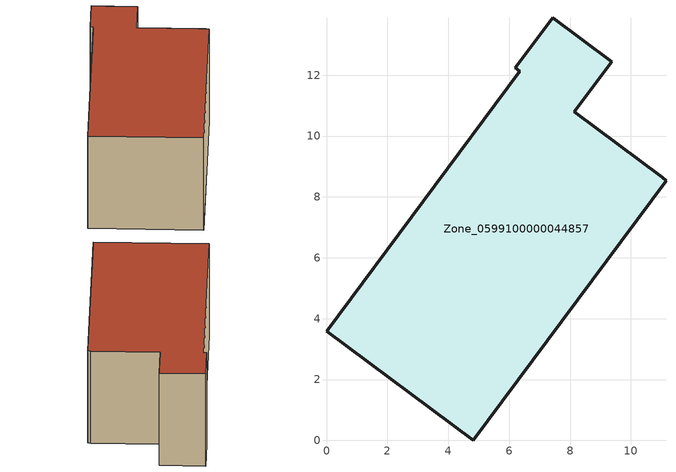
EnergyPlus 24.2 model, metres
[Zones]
Zone_0599100000044857
 floor ground (C_G): 11.03,8.65 11.15,8.53 4.82,0 0,3.58 6.34,12.13 6.2,12.24 7.43,13.89 9.37,12.44 8.14,10.8 z1.26
 wall outside (C_F): 11.15,8.53 11.03,8.65 8.14,10.8 9.37,12.44 7.43,13.89 6.2,12.24 6.34,12.13 0,3.58 4.82,0 11.15,8.53 z1.26:6.89
 roof outside (C_R): 7.43,13.89 6.2,12.24 6.34,12.13 0,3.58 4.82,0 11.15,8.53 11.03,8.65 8.14,10.8 9.37,12.44 z6.89
[BUILDING]
Pand.0599100000044857: North Axis=0; Terrain=City; Loads Convergence Tolerance Value=0.04; Temperature Convergence Tolerance Value=0.4; Solar Distribution=FullExterior; Maximum Number of Warmup Days=25; Minimum Number of Warmup Days=1
[Site:Location]
Rotterdam.The.Hague.AP_ZH_NLD Design_Conditions: Latitude=51.96; Longitude=4.45; Time Zone=1; Elevation=-4.5
[SITE:GROUNDTEMPERATURE:BUILDINGSURFACE]
18, 18, 18, 18, 18, 18, 18, 18, 18, 18, 18, 18
[MATERIAL] Thermal Absorptance=0.9; Solar Absorptance=0.7; Visible Absorptance=0.7
Name | Roughness | Thickness | Conductivity | Density | Specific Heat
G.TI.1965-1974 | MediumSmooth | 0.15 | 0.882353 | 540 | 1210
F.TI.1965-1974 | Rough | 0.3 | 0.697674 | 1920 | 840
R.TI.1965-1974 | MediumRough | 0.2 | 0.232558 | 1500 | 1000
[CONSTRUCTION]
C_G: G.TI.1965-1974
C_F: F.TI.1965-1974
C_R: R.TI.1965-1974
[ZONE]
Zone_0599100000044857: Type=1; Multiplier=1; Ceiling Height=Autocalculate; Volume=Autocalculate; Floor Area=autocalculate; Part of Total Floor Area=Yes
[ZONEINFILTRATION:DESIGNFLOWRATE]
Infil_Zone_0599100000044857: Zone or ZoneList or Space or SpaceList=Zone_0599100000044857; Schedule=AlwaysOn; Design Flow Rate Calculation Method=Flow/Area; Flow Rate per Floor Area=0.003; Constant Term Coefficient=1; Temperature Term Coefficient=0; Velocity Term Coefficient=0; Velocity Squared Term Coefficient=0
[HVACTEMPLATE:ZONE:IDEALLOADSAIRSYSTEM]
Zone_0599100000044857: Maximum Heating Supply Air Temperature=50; Minimum Cooling Supply Air Temperature=13; Maximum Heating Supply Air Humidity Ratio=0.0156; Minimum Cooling Supply Air Humidity Ratio=0.0077; Heating Limit=NoLimit; Cooling Limit=NoLimit; Dehumidification Control Type=ConstantSensibleHeatRatio; Cooling Sensible Heat Ratio=0.7; Dehumidification Setpoint=60; Humidification Control Type=None; Humidification Setpoint=30; Outdoor Air Method=None; Outdoor Air Flow Rate per Person=0.00944; Outdoor Air Flow Rate per Zone Floor Area=0; Outdoor Air Flow Rate per Zone=0; Demand Controlled Ventilation Type=None; Outdoor Air Economizer Type=NoEconomizer; Heat Recovery Type=None; Sensible Heat Recovery Effectiveness=0.7; Latent Heat Recovery Effectiveness=0.65
[ZONECONTROL:THERMOSTAT]
ThermostatControl_Zone_0599100000044857: Zone or ZoneList=Zone_0599100000044857; Control Type Schedule=DualSetpointControlType; Control 1=Thermostat_Zone_0599100000044857; Temperature Difference Between Cutout And Setpoint=0
[THERMOSTATSETPOINT:DUALSETPOINT]
Thermostat_Zone_0599100000044857: Heating Setpoint Temperature Schedule=HeatingSetpoint_Zone_0599100000044857; Cooling Setpoint Temperature Schedule=CoolingSetpoint_Zone_0599100000044857
[SCHEDULE:COMPACT]
HeatingSetpoint_Zone_0599100000044857: Through: 12/31, For: AllDays, Until: 24:00, 21
CoolingSetpoint_Zone_0599100000044857: Through: 12/31, For: AllDays, Until: 24:00, 24
DualSetpointControlType: Through: 12/31, For: AllDays, Until: 24:00, 4
AlwaysOn: Through: 12/31, For: AllDays, Until: 24:00, 1
